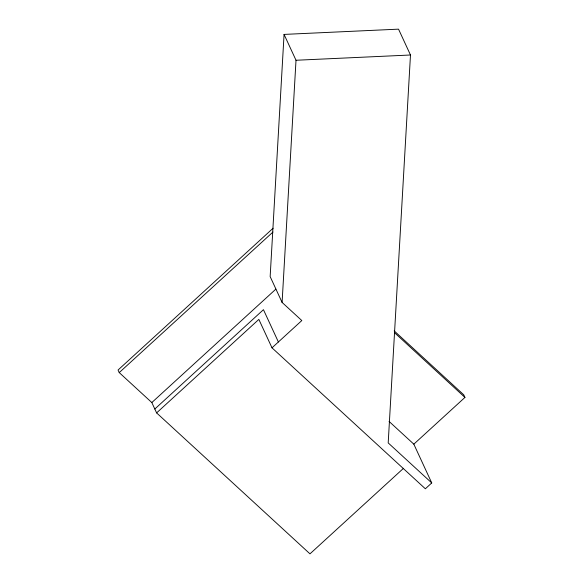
<?xml version="1.0" encoding="UTF-8"?>
<svg xmlns="http://www.w3.org/2000/svg" width="583" height="583" viewBox="0 0 583 583"><rect width="100%" height="100%" fill="white"/><g stroke="black" fill="none" stroke-linecap="round" stroke-linejoin="round"><path stroke-width="0.87" d="M431.741 482.935L388.198 442.912L410.483 54.999L398.539 29.15L284.067 34.412L270.155 276.59L282.099 302.439L301.812 320.555L271.991 347.825L425.357 488.78L431.741 482.935L413.828 444.166L389.043 421.385M282.099 302.439L296.011 60.26L284.067 34.412M273.106 228.223L118.05 370.023L119.238 372.603L151.828 402.554L156.608 412.895L309.974 553.85L403.531 468.295M119.238 372.603L272.961 232.034M151.828 402.554L275.854 289.139M154.816 409.018L263.45 309.675L278.382 341.981M156.608 412.895L258.852 319.397L271.991 347.825M413.828 444.166L464.95 397.417L463.762 394.829L394.195 330.896M296.011 60.26L410.483 54.999M394.72 332.864L464.95 397.417"/></g></svg>
